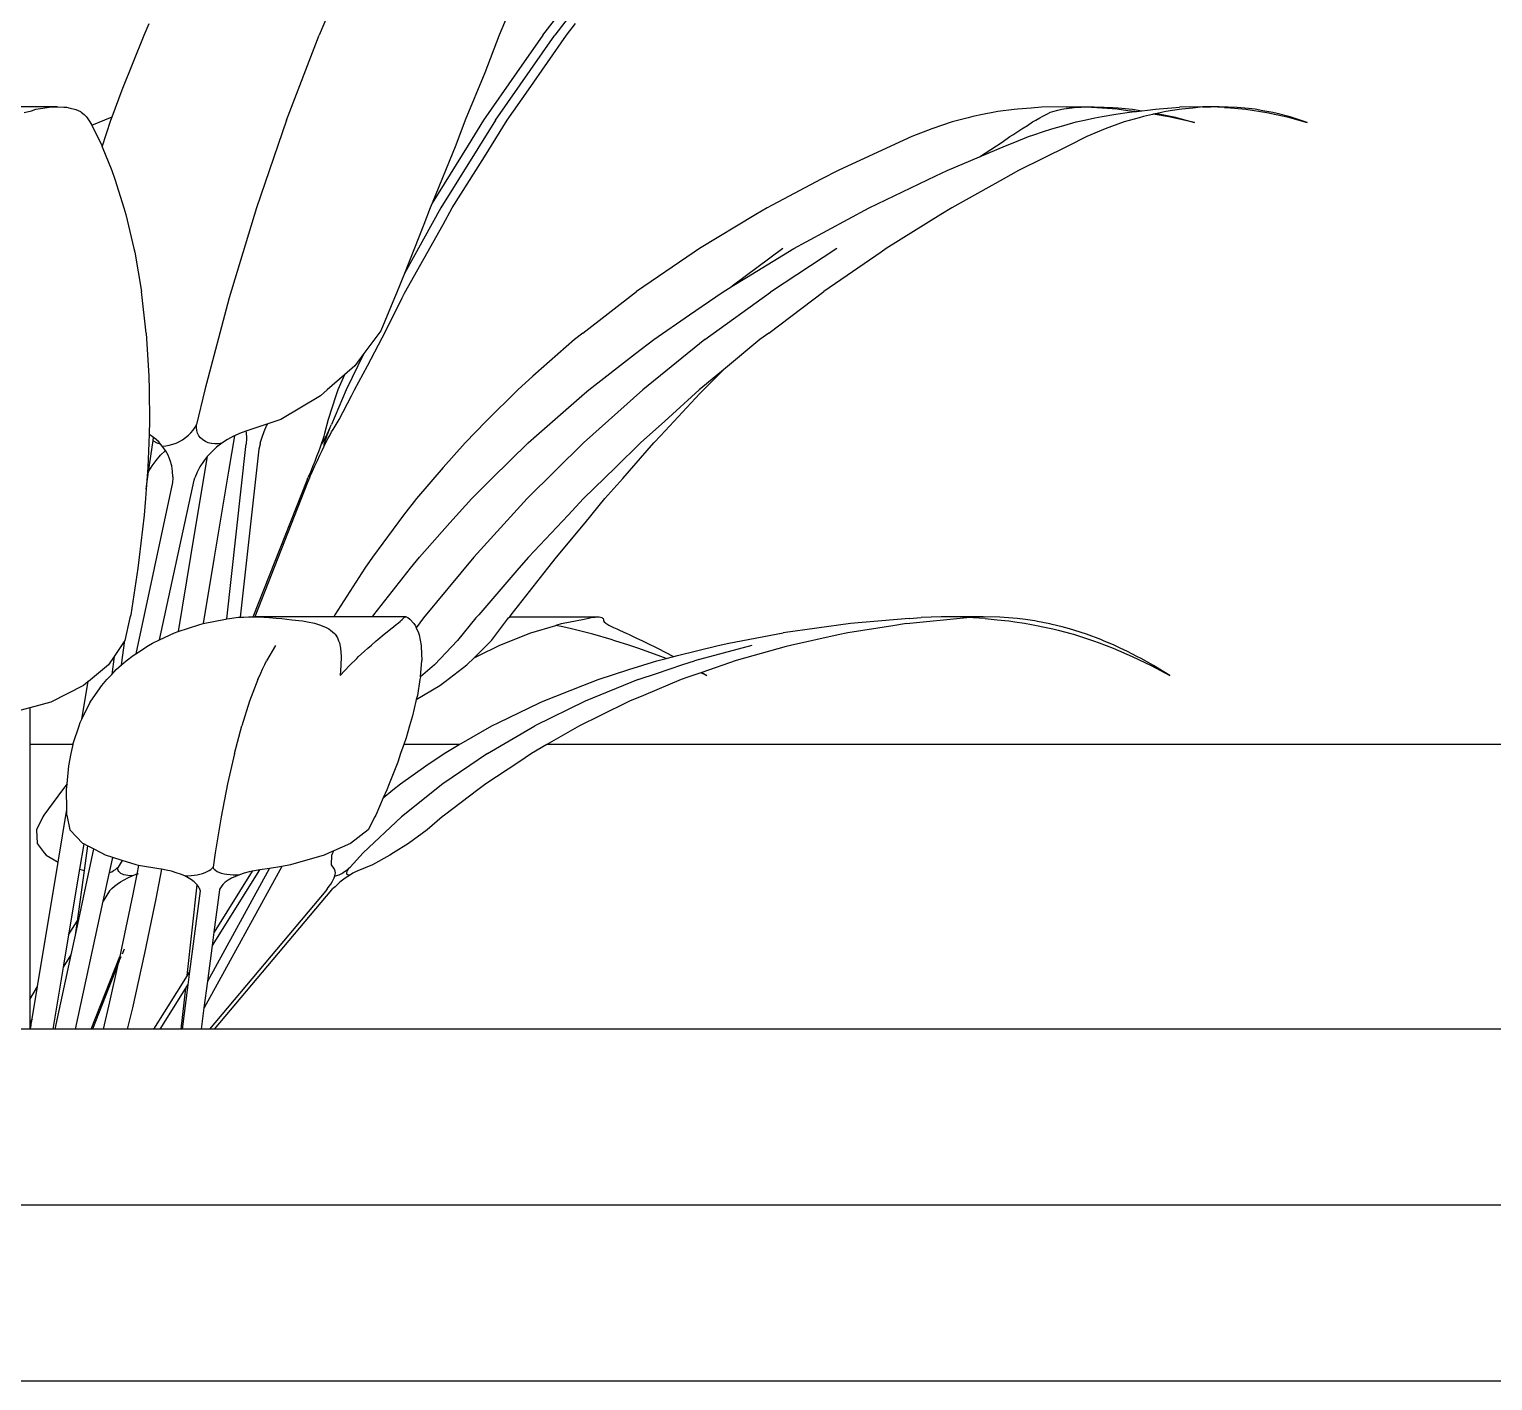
# Model space of a CAD drawing. Header units: metres. Extents: x 244.4 to 340.3, y -4.1 to 64.3.
# Drawn here: x 253.4422 to 253.8587, y 7.2895 to 7.674 of the extents above; entities that cross this region are included whole.
import ezdxf

# ---------------------------------------------------------------- set-up
doc = ezdxf.new("R2010")
doc.units = ezdxf.units.M
doc.layers.add('Edges', color=7, linetype='Continuous')

# ---------------------------------------------------------------- blocks, each defined once
blk = doc.blocks.new('Novo+Sobrado2m fr')
for p, q in [((-2.05353, -1.52138), (-2.06351, -1.54489)), ((-1.99986, -1.54489), (-1.98163, -1.52138)), ((-1.97823, -1.52138), (-1.99644, -1.54489)), ((-2.00816, -1.53528), (-2.01225, -1.54489)), ((-2.11955, -1.56044), (-2.11331, -1.54489)), ((-2.11331, -1.54489), (-2.11186, -1.54162)), ((-2.07278, -1.56914), (-2.06351, -1.54489)), ((-2.01225, -1.54489), (-2.01636, -1.5556)), ((-2.01334, -1.56914), (-1.99644, -1.54489)), ((-1.99986, -1.54489), (-2.00732, -1.5556)), ((-2.00393, -1.56044), (-1.99312, -1.54489)), ((-1.99312, -1.54489), (-1.99059, -1.54162)), ((-2.01636, -1.5556), (-2.02199, -1.56914)), ((-2.00732, -1.5556), (-2.01673, -1.56914)), ((-2.12238, -1.56815), (-2.11955, -1.56044)), ((-2.01001, -1.56914), (-2.00393, -1.56044)), ((-2.138, -1.56527), (-2.14942, -1.56527)), ((-2.14411, -1.56602), (-2.1428, -1.56581)), ((-2.1428, -1.56581), (-2.14094, -1.56547)), ((-2.14094, -1.56547), (-2.14038, -1.56544)), ((-2.14038, -1.56544), (-2.138, -1.56527)), ((-2.138, -1.56527), (-2.13614, -1.56538)), ((-2.13614, -1.56538), (-2.1354, -1.56543)), ((-2.1354, -1.56543), (-2.13434, -1.56565)), ((-2.13434, -1.56565), (-2.13311, -1.56595)), ((-1.86084, -1.56565), (-1.86476, -1.56595)), ((-1.85795, -1.56543), (-1.86084, -1.56565)), ((-1.85094, -1.56527), (-1.85795, -1.56543)), ((-1.85213, -1.56595), (-1.85156, -1.56587)), ((-1.85156, -1.56587), (-1.84934, -1.5656)), ((-1.85094, -1.56527), (-1.84365, -1.56529)), ((-1.84934, -1.5656), (-1.84786, -1.56543)), ((-1.84786, -1.56543), (-1.84671, -1.56539)), ((-1.84671, -1.56539), (-1.84663, -1.56539)), ((-1.84663, -1.56539), (-1.84365, -1.56529)), ((-1.84373, -1.56547), (-1.84663, -1.56539)), ((-1.83924, -1.56581), (-1.84373, -1.56547)), ((-1.84365, -1.56529), (-1.84296, -1.56527)), ((-1.84296, -1.56527), (-1.84007, -1.56538)), ((-1.84007, -1.56538), (-1.83761, -1.56547)), ((-1.8364, -1.56602), (-1.83924, -1.56581)), ((-1.83761, -1.56547), (-1.83608, -1.56562)), ((-1.83608, -1.56562), (-1.83199, -1.56602)), ((-1.82549, -1.56595), (-1.82443, -1.56587)), ((-1.82443, -1.56587), (-1.8208, -1.5656)), ((-1.8208, -1.5656), (-1.81864, -1.56543)), ((-1.81211, -1.56527), (-1.81864, -1.56543)), ((-1.81483, -1.56565), (-1.81799, -1.56595)), ((-1.81265, -1.56543), (-1.81483, -1.56565)), ((-1.80975, -1.56535), (-1.81265, -1.56543)), ((-1.80738, -1.56527), (-1.81211, -1.56527)), ((-1.81211, -1.56527), (-1.80975, -1.56535)), ((-1.80584, -1.56547), (-1.80975, -1.56535)), ((-1.80221, -1.56547), (-1.80738, -1.56527)), ((-1.80584, -1.56547), (-1.80411, -1.56562)), ((-1.80411, -1.56562), (-1.79975, -1.56602)), ((-1.79901, -1.56581), (-1.80221, -1.56547)), ((-1.79713, -1.56602), (-1.79901, -1.56581)), ((-2.14742, -1.56693), (-2.1454, -1.56641)), ((-2.1454, -1.56641), (-2.14411, -1.56602)), ((-2.13311, -1.56595), (-2.13278, -1.56608)), ((-2.13278, -1.56608), (-2.13145, -1.56669)), ((-2.13145, -1.56669), (-2.13123, -1.56682)), ((-2.13123, -1.56682), (-2.13036, -1.56749)), ((-2.13036, -1.56749), (-2.12981, -1.56805)), ((-2.12981, -1.56805), (-2.12952, -1.5684)), ((-2.12952, -1.5684), (-2.12875, -1.56962)), ((-2.12875, -1.56962), (-2.12823, -1.57054)), ((-2.12823, -1.57054), (-2.12238, -1.56815)), ((-2.12521, -1.57669), (-2.12275, -1.56914)), ((-2.12275, -1.56914), (-2.12238, -1.56815)), ((-2.07278, -1.56914), (-2.08131, -1.59409)), ((-2.01334, -1.56914), (-2.02889, -1.59409)), ((-2.02199, -1.56914), (-2.02464, -1.57623)), ((-2.01673, -1.56914), (-2.02113, -1.57623)), ((-2.01648, -1.57951), (-2.01001, -1.56914)), ((-1.88337, -1.56962), (-1.88916, -1.57153)), ((-1.87881, -1.5684), (-1.88337, -1.56962)), ((-1.87747, -1.56805), (-1.87881, -1.5684)), ((-1.87469, -1.56749), (-1.87747, -1.56805)), ((-1.87128, -1.56682), (-1.87469, -1.56749)), ((-1.87034, -1.56669), (-1.87128, -1.56682)), ((-1.86572, -1.56608), (-1.87034, -1.56669)), ((-1.86476, -1.56595), (-1.86572, -1.56608)), ((-1.86196, -1.57058), (-1.86048, -1.56962)), ((-1.86048, -1.56962), (-1.85953, -1.56912)), ((-1.85953, -1.56912), (-1.85842, -1.56849)), ((-1.85842, -1.56849), (-1.85773, -1.56805)), ((-1.85773, -1.56805), (-1.85644, -1.56743)), ((-1.85644, -1.56743), (-1.85534, -1.56682)), ((-1.85534, -1.56682), (-1.85467, -1.5666)), ((-1.85467, -1.5666), (-1.85331, -1.56623)), ((-1.85331, -1.56623), (-1.85213, -1.56595)), ((-1.85161, -1.57058), (-1.84803, -1.56962)), ((-1.84803, -1.56962), (-1.84572, -1.56912)), ((-1.84572, -1.56912), (-1.84274, -1.56849)), ((-1.84274, -1.56849), (-1.84064, -1.56805)), ((-1.84064, -1.56805), (-1.83674, -1.56743)), ((-1.83444, -1.56962), (-1.83984, -1.57153)), ((-1.83674, -1.56743), (-1.83288, -1.56682)), ((-1.83333, -1.56641), (-1.8364, -1.56602)), ((-1.83013, -1.5684), (-1.83444, -1.56962)), ((-1.83134, -1.56665), (-1.83333, -1.56641)), ((-1.83288, -1.56682), (-1.83134, -1.56665)), ((-1.83199, -1.56602), (-1.82941, -1.56642)), ((-1.83134, -1.56665), (-1.8309, -1.5666)), ((-1.8309, -1.5666), (-1.82941, -1.56642)), ((-1.82892, -1.56805), (-1.83013, -1.5684)), ((-1.82941, -1.56642), (-1.82777, -1.56623)), ((-1.82636, -1.56749), (-1.82892, -1.56805)), ((-1.82777, -1.56623), (-1.82549, -1.56595)), ((-1.82612, -1.56743), (-1.82636, -1.56749)), ((-1.825, -1.56718), (-1.82612, -1.56743)), ((-1.82166, -1.56819), (-1.82612, -1.56743)), ((-1.82342, -1.56682), (-1.825, -1.56718)), ((-1.825, -1.56718), (-1.82026, -1.56819)), ((-1.82259, -1.56669), (-1.82342, -1.56682)), ((-1.81874, -1.56608), (-1.82259, -1.56669)), ((-1.81438, -1.56979), (-1.82166, -1.56819)), ((-1.82026, -1.56819), (-1.81438, -1.56979)), ((-1.81799, -1.56595), (-1.81874, -1.56608)), ((-1.79975, -1.56602), (-1.79382, -1.56693)), ((-1.79496, -1.56641), (-1.79713, -1.56602)), ((-1.79213, -1.56693), (-1.79496, -1.56641)), ((-1.79382, -1.56693), (-1.78804, -1.56819)), ((-1.79087, -1.56724), (-1.79213, -1.56693)), ((-1.78721, -1.56819), (-1.79087, -1.56724)), ((-1.78804, -1.56819), (-1.78236, -1.56979)), ((-1.78236, -1.56979), (-1.78721, -1.56819)), ((-2.12823, -1.57054), (-2.12768, -1.57153)), ((-2.12768, -1.57153), (-2.12655, -1.57378)), ((-2.12655, -1.57378), (-2.12529, -1.57648)), ((-1.89486, -1.57378), (-1.90082, -1.57648)), ((-1.88916, -1.57153), (-1.89486, -1.57378)), ((-1.86912, -1.57535), (-1.86693, -1.57378)), ((-1.86693, -1.57378), (-1.8661, -1.57326)), ((-1.8661, -1.57326), (-1.86466, -1.5723)), ((-1.86554, -1.57535), (-1.86166, -1.57378)), ((-1.86466, -1.5723), (-1.86356, -1.57153)), ((-1.86356, -1.57153), (-1.86196, -1.57058)), ((-1.86166, -1.57378), (-1.86015, -1.57326)), ((-1.86015, -1.57326), (-1.85735, -1.5723)), ((-1.85735, -1.5723), (-1.85504, -1.57153)), ((-1.85504, -1.57153), (-1.85161, -1.57058)), ((-1.84507, -1.57378), (-1.85047, -1.57648)), ((-1.83984, -1.57153), (-1.84507, -1.57378)), ((-2.12529, -1.57648), (-2.12521, -1.57669)), ((-2.12521, -1.57669), (-2.12254, -1.58342)), ((-2.02113, -1.57623), (-2.03135, -1.59273)), ((-2.02464, -1.57623), (-2.03135, -1.59273)), ((-1.90082, -1.57648), (-1.91583, -1.58342)), ((-1.87555, -1.57954), (-1.87076, -1.57644)), ((-1.87555, -1.57954), (-1.86819, -1.57644)), ((-1.87076, -1.57644), (-1.86912, -1.57535)), ((-1.86819, -1.57644), (-1.86554, -1.57535)), ((-1.85047, -1.57648), (-1.86447, -1.58342)), ((-2.02562, -1.59409), (-2.01648, -1.57951)), ((-1.8848, -1.58342), (-1.87555, -1.57954)), ((-2.12254, -1.58342), (-2.1216, -1.58591)), ((-2.1216, -1.58591), (-2.11907, -1.59405)), ((-1.92062, -1.58591), (-1.93599, -1.59405)), ((-1.91583, -1.58342), (-1.92062, -1.58591)), ((-1.907, -1.59402), (-1.88805, -1.58496)), ((-1.88805, -1.58496), (-1.8848, -1.58342)), ((-1.86888, -1.58591), (-1.88349, -1.59405)), ((-1.86447, -1.58342), (-1.86888, -1.58591)), ((-2.11907, -1.59405), (-2.1185, -1.59598)), ((-2.08131, -1.59409), (-2.08908, -1.61966)), ((-2.02889, -1.59409), (-2.03925, -1.61277)), ((-2.0319, -1.59409), (-2.03368, -1.5988)), ((-2.03135, -1.59273), (-2.0319, -1.59409)), ((-2.02824, -1.5988), (-2.02562, -1.59409)), ((-1.93599, -1.59405), (-1.93926, -1.59598)), ((-1.92489, -1.6037), (-1.907, -1.59402)), ((-1.88349, -1.59405), (-1.88657, -1.59598)), ((-2.1185, -1.59598), (-2.11621, -1.60563)), ((-2.03368, -1.5988), (-2.03925, -1.61277)), ((-2.03917, -1.61832), (-2.02824, -1.5988)), ((-1.93926, -1.59598), (-1.95526, -1.60563)), ((-1.88657, -1.59598), (-1.90211, -1.60563)), ((-2.11621, -1.60563), (-2.11597, -1.60664)), ((-2.11597, -1.60664), (-2.11404, -1.61787)), ((-1.95678, -1.60664), (-1.9732, -1.61787)), ((-1.95526, -1.60563), (-1.95678, -1.60664)), ((-1.93159, -1.60563), (-1.94592, -1.61633)), ((-1.94191, -1.61385), (-1.92841, -1.60563)), ((-1.91617, -1.60563), (-1.9351, -1.618)), ((-1.92841, -1.60563), (-1.92489, -1.6037)), ((-1.90357, -1.60664), (-1.91992, -1.61787)), ((-1.90211, -1.60563), (-1.90357, -1.60664)), ((-2.03925, -1.61277), (-2.04146, -1.61832)), ((-1.94592, -1.61633), (-1.94191, -1.61385)), ((-2.1127, -1.62967), (-2.11404, -1.61787)), ((-2.08908, -1.61966), (-2.09608, -1.6458)), ((-2.04207, -1.61966), (-2.04597, -1.629)), ((-2.04457, -1.629), (-2.03992, -1.61966)), ((-2.04146, -1.61832), (-2.04207, -1.61966)), ((-2.03992, -1.61966), (-2.03917, -1.61832)), ((-1.98848, -1.62967), (-1.9732, -1.61787)), ((-1.95809, -1.62445), (-1.94885, -1.61813)), ((-1.95371, -1.63153), (-1.9351, -1.618)), ((-1.94885, -1.61813), (-1.94592, -1.61633)), ((-1.93557, -1.62967), (-1.91992, -1.61787)), ((-1.9683, -1.63153), (-1.95809, -1.62445)), ((-2.1127, -1.62967), (-2.11195, -1.64196)), ((-2.04597, -1.629), (-2.05079, -1.6355)), ((-2.04975, -1.63896), (-2.04457, -1.629)), ((-1.99082, -1.63153), (-2.00272, -1.64196)), ((-1.98848, -1.62967), (-1.99082, -1.63153)), ((-1.97345, -1.63548), (-1.9683, -1.63153)), ((-1.95371, -1.63153), (-1.97138, -1.64579)), ((-1.93806, -1.63153), (-1.94844, -1.64013)), ((-1.93557, -1.62967), (-1.93806, -1.63153)), ((-2.05079, -1.6355), (-2.05581, -1.6458)), ((-2.05079, -1.6355), (-2.05336, -1.63896)), ((-1.98671, -1.64579), (-1.97345, -1.63548)), ((-2.05336, -1.63896), (-2.05632, -1.64155)), ((-2.05348, -1.6458), (-2.04975, -1.63896)), ((-1.95414, -1.64579), (-1.94844, -1.64013)), ((-1.94844, -1.64013), (-1.95065, -1.64196)), ((-2.11195, -1.64196), (-2.1119, -1.64579)), ((-2.05632, -1.64155), (-2.06118, -1.6458)), ((-2.05632, -1.64155), (-2.05814, -1.6458)), ((-2.00272, -1.64196), (-2.00698, -1.64579)), ((-1.95065, -1.64196), (-1.95533, -1.64579)), ((-2.1119, -1.64579), (-2.11179, -1.65471)), ((-2.09608, -1.6458), (-2.09837, -1.65566)), ((-2.0631, -1.64755), (-2.07444, -1.65423)), ((-2.06118, -1.6458), (-2.0631, -1.64755)), ((-2.05878, -1.64755), (-2.06097, -1.65423)), ((-2.05581, -1.6458), (-2.06, -1.65566)), ((-2.05814, -1.6458), (-2.05878, -1.64755)), ((-2.05781, -1.65423), (-2.05433, -1.64755)), ((-2.05433, -1.64755), (-2.05348, -1.6458)), ((-2.00698, -1.64579), (-2.01595, -1.65471)), ((-2.00162, -1.65878), (-1.988, -1.6469)), ((-1.97138, -1.64579), (-1.98826, -1.66088)), ((-1.988, -1.6469), (-1.98671, -1.64579)), ((-1.96624, -1.65878), (-1.95514, -1.6469)), ((-1.95533, -1.64579), (-1.96517, -1.65471)), ((-1.95514, -1.6469), (-1.95414, -1.64579)), ((-2.11179, -1.65471), (-2.11192, -1.65846)), ((-2.1, -1.65806), (-2.09937, -1.6573)), ((-2.09937, -1.6573), (-2.09882, -1.65649)), ((-2.09882, -1.65649), (-2.09837, -1.65566)), ((-2.09843, -1.65652), (-2.09837, -1.65566)), ((-2.09834, -1.65736), (-2.09843, -1.65652)), ((-2.0981, -1.65815), (-2.09834, -1.65736)), ((-2.07814, -1.6555), (-2.08433, -1.65762)), ((-2.07915, -1.65768), (-2.07845, -1.6561)), ((-2.07845, -1.6561), (-2.07814, -1.6555)), ((-2.07444, -1.65423), (-2.07814, -1.6555)), ((-2.06097, -1.65423), (-2.06195, -1.65825)), ((-2.06111, -1.65815), (-2.06075, -1.65736)), ((-2.06094, -1.65806), (-2.06065, -1.6573)), ((-2.06075, -1.65736), (-2.06037, -1.65652)), ((-2.06065, -1.6573), (-2.06037, -1.65652)), ((-2.06037, -1.65652), (-2.06033, -1.65649)), ((-2.06033, -1.65649), (-2.06, -1.65566)), ((-2.05995, -1.65779), (-2.05954, -1.65708)), ((-2.05954, -1.65708), (-2.05781, -1.65423)), ((-2.01595, -1.65471), (-2.02199, -1.66088)), ((-1.96517, -1.65471), (-1.97208, -1.66088)), ((-2.11201, -1.66088), (-2.11223, -1.66789)), ((-2.11202, -1.66914), (-2.11077, -1.66029)), ((-2.11192, -1.65846), (-2.11201, -1.66088)), ((-2.11165, -1.65862), (-2.11192, -1.65846)), ((-2.11064, -1.65936), (-2.11165, -1.65862)), ((-2.11077, -1.66029), (-2.11064, -1.65936)), ((-2.11042, -1.66053), (-2.11077, -1.66029)), ((-2.11035, -1.65957), (-2.11064, -1.65936)), ((-2.10959, -1.66097), (-2.11042, -1.66053)), ((-2.10917, -1.66064), (-2.11035, -1.65957)), ((-2.10869, -1.66132), (-2.10959, -1.66097)), ((-2.10854, -1.66136), (-2.10917, -1.66064)), ((-2.10854, -1.66136), (-2.10869, -1.66132)), ((-2.10813, -1.66182), (-2.10854, -1.66136)), ((-2.10714, -1.66175), (-2.10615, -1.66158)), ((-2.10615, -1.66158), (-2.10516, -1.66132)), ((-2.10516, -1.66132), (-2.10419, -1.66097)), ((-2.10419, -1.66097), (-2.10325, -1.66053)), ((-2.10325, -1.66053), (-2.10235, -1.66002)), ((-2.10235, -1.66002), (-2.1015, -1.65943)), ((-2.1015, -1.65943), (-2.10072, -1.65877)), ((-2.10072, -1.65877), (-2.1, -1.65806)), ((-2.09773, -1.65888), (-2.0981, -1.65815)), ((-2.09722, -1.65953), (-2.09773, -1.65888)), ((-2.0966, -1.66008), (-2.09722, -1.65953)), ((-2.09586, -1.66054), (-2.0966, -1.66008)), ((-2.09504, -1.66088), (-2.09586, -1.66054)), ((-2.09414, -1.6611), (-2.09504, -1.66088)), ((-2.09319, -1.66119), (-2.09414, -1.6611)), ((-2.0922, -1.66116), (-2.09319, -1.66119)), ((-2.09119, -1.661), (-2.0927, -1.66216)), ((-2.09119, -1.661), (-2.0922, -1.66116)), ((-2.08959, -1.65995), (-2.09119, -1.661)), ((-2.08791, -1.65903), (-2.08959, -1.65995)), ((-2.08759, -1.65889), (-2.0893, -1.66897)), ((-2.08759, -1.65889), (-2.08791, -1.65903)), ((-2.08617, -1.65825), (-2.08759, -1.65889)), ((-2.08433, -1.65762), (-2.08617, -1.65825)), ((-2.08435, -1.66197), (-2.08429, -1.66125)), ((-2.08433, -1.65762), (-2.08429, -1.658)), ((-2.08429, -1.658), (-2.08422, -1.65961)), ((-2.08422, -1.65961), (-2.08429, -1.66125)), ((-2.08033, -1.66126), (-2.08068, -1.66269)), ((-2.08026, -1.66098), (-2.08033, -1.66126)), ((-2.08026, -1.66098), (-2.07975, -1.65931)), ((-2.07975, -1.65931), (-2.07915, -1.65768)), ((-2.06282, -1.661), (-2.06323, -1.66216)), ((-2.06282, -1.661), (-2.06283, -1.66116)), ((-2.06283, -1.66116), (-2.06277, -1.66119)), ((-2.06247, -1.65995), (-2.06282, -1.661)), ((-2.06277, -1.66119), (-2.06267, -1.6611)), ((-2.06267, -1.6611), (-2.06251, -1.66088)), ((-2.06251, -1.66088), (-2.06231, -1.66054)), ((-2.06218, -1.65903), (-2.06247, -1.65995)), ((-2.06231, -1.66054), (-2.06206, -1.66008)), ((-2.06195, -1.65825), (-2.06218, -1.65903)), ((-2.06209, -1.66175), (-2.06208, -1.66158)), ((-2.06208, -1.66158), (-2.06203, -1.66132)), ((-2.06206, -1.66008), (-2.06177, -1.65953)), ((-2.06205, -1.66182), (-2.06147, -1.66064)), ((-2.06203, -1.66132), (-2.06194, -1.66097)), ((-2.06194, -1.66097), (-2.06181, -1.66053)), ((-2.06181, -1.66053), (-2.06165, -1.66002)), ((-2.06177, -1.65953), (-2.06145, -1.65888)), ((-2.06165, -1.66002), (-2.06144, -1.65943)), ((-2.06147, -1.66064), (-2.06092, -1.65957)), ((-2.06145, -1.65888), (-2.06111, -1.65815)), ((-2.06144, -1.65943), (-2.06121, -1.65877)), ((-2.06121, -1.65877), (-2.06094, -1.65806)), ((-2.06092, -1.65957), (-2.06041, -1.65862)), ((-2.06041, -1.65862), (-2.05995, -1.65779)), ((-2.02199, -1.66088), (-2.02819, -1.66789)), ((-2.01437, -1.67106), (-2.00398, -1.66088)), ((-2.00431, -1.67676), (-1.98826, -1.66088)), ((-2.00398, -1.66088), (-2.00162, -1.65878)), ((-1.97208, -1.66088), (-1.97917, -1.66789)), ((-1.97711, -1.67106), (-1.96826, -1.66088)), ((-1.96826, -1.66088), (-1.96624, -1.65878)), ((-2.10987, -1.6659), (-2.10861, -1.66446)), ((-2.10861, -1.66446), (-2.10723, -1.66311)), ((-2.10813, -1.66182), (-2.10714, -1.66175)), ((-2.10723, -1.66311), (-2.10813, -1.66182)), ((-2.10649, -1.66446), (-2.10723, -1.66311)), ((-2.1059, -1.6659), (-2.10649, -1.66446)), ((-2.09537, -1.66482), (-2.09646, -1.66622)), ((-2.09537, -1.66482), (-2.09592, -1.6681)), ((-2.09534, -1.66479), (-2.09537, -1.66482)), ((-2.09408, -1.66343), (-2.09534, -1.66479)), ((-2.0927, -1.66216), (-2.09408, -1.66343)), ((-2.0898, -1.71102), (-2.08435, -1.66197)), ((-2.08068, -1.66269), (-2.08601, -1.71052)), ((-2.06421, -1.66479), (-2.06477, -1.66622)), ((-2.0637, -1.66343), (-2.06421, -1.66479)), ((-2.064, -1.6659), (-2.06332, -1.66446)), ((-2.06323, -1.66216), (-2.0637, -1.66343)), ((-2.06332, -1.66446), (-2.06268, -1.6631)), ((-2.06268, -1.6631), (-2.06205, -1.66182)), ((-2.06205, -1.66182), (-2.06209, -1.66175)), ((-2.11223, -1.66789), (-2.11272, -1.67411)), ((-2.11272, -1.67411), (-2.11202, -1.66914)), ((-2.11202, -1.66914), (-2.11194, -1.66898)), ((-2.11194, -1.66898), (-2.11098, -1.66741)), ((-2.11098, -1.66741), (-2.10987, -1.6659)), ((-2.10547, -1.66741), (-2.1059, -1.6659)), ((-2.10521, -1.66898), (-2.10547, -1.66741)), ((-2.10512, -1.67058), (-2.10521, -1.66898)), ((-2.09592, -1.6681), (-2.1001, -1.69321)), ((-2.09824, -1.66927), (-2.0989, -1.67084)), ((-2.09743, -1.66772), (-2.09824, -1.66927)), ((-2.09646, -1.66622), (-2.09743, -1.66772)), ((-2.0893, -1.66897), (-2.09347, -1.69405)), ((-2.06599, -1.66927), (-2.06669, -1.67084)), ((-2.06611, -1.67058), (-2.0654, -1.66898)), ((-2.06536, -1.66772), (-2.06599, -1.66927)), ((-2.0654, -1.66898), (-2.06469, -1.66741)), ((-2.06477, -1.66622), (-2.06536, -1.66772)), ((-2.06469, -1.66741), (-2.064, -1.6659)), ((-2.02819, -1.66789), (-2.03579, -1.67676)), ((-1.97917, -1.66789), (-1.98828, -1.67676)), ((-2.10519, -1.67222), (-2.11571, -1.72095)), ((-2.11272, -1.67411), (-2.11293, -1.67676)), ((-2.1089, -1.71697), (-2.09909, -1.67153)), ((-2.10513, -1.67085), (-2.10519, -1.67222)), ((-2.10512, -1.67058), (-2.10513, -1.67085)), ((-2.09909, -1.67153), (-2.0989, -1.67084)), ((-2.08224, -1.7104), (-2.06695, -1.67153)), ((-2.06683, -1.67222), (-2.08184, -1.7104)), ((-2.06695, -1.67153), (-2.06669, -1.67084)), ((-2.06622, -1.67085), (-2.06683, -1.67222)), ((-2.06611, -1.67058), (-2.06622, -1.67085)), ((-2.02008, -1.67676), (-2.01437, -1.67106)), ((-1.98223, -1.67676), (-1.97711, -1.67106)), ((-2.11293, -1.67676), (-2.11327, -1.68149)), ((-2.03579, -1.67676), (-2.03945, -1.68149)), ((-2.02634, -1.68367), (-2.02008, -1.67676)), ((-2.00431, -1.67676), (-2.01949, -1.6934)), ((-1.98828, -1.67676), (-1.99266, -1.68149)), ((-1.98783, -1.68367), (-1.98223, -1.67676)), ((-2.11327, -1.68149), (-2.11468, -1.6934)), ((-2.03945, -1.68149), (-2.04835, -1.6934)), ((-1.99266, -1.68149), (-2.00389, -1.6934)), ((-2.03498, -1.6934), (-2.02634, -1.68367)), ((-1.99599, -1.6934), (-1.98783, -1.68367)), ((-2.11468, -1.6934), (-2.11508, -1.69659)), ((-2.1001, -1.69321), (-2.1036, -1.71462)), ((-2.09347, -1.69405), (-2.09648, -1.71234)), ((-2.04835, -1.6934), (-2.05047, -1.69659)), ((-2.03754, -1.69659), (-2.03498, -1.6934)), ((-2.01949, -1.6934), (-2.03376, -1.71074)), ((-2.00389, -1.6934), (-2.00663, -1.69659)), ((-1.99841, -1.69659), (-1.99599, -1.6934)), ((-2.11508, -1.69659), (-2.11714, -1.70983)), ((-2.05047, -1.69659), (-2.05903, -1.70983)), ((-2.04792, -1.70983), (-2.03754, -1.69659)), ((-2.00663, -1.69659), (-2.0181, -1.70983)), ((-2.00881, -1.70983), (-1.99841, -1.69659)), ((-2.11735, -1.71074), (-2.11882, -1.71718)), ((-2.11714, -1.70983), (-2.11735, -1.71074)), ((-2.09648, -1.71234), (-2.09012, -1.71107)), ((-2.09012, -1.71107), (-2.0898, -1.71102)), ((-2.0898, -1.71102), (-2.08901, -1.71088)), ((-2.08901, -1.71088), (-2.08715, -1.71059)), ((-2.08715, -1.71059), (-2.08642, -1.71055)), ((-2.08642, -1.71055), (-2.08601, -1.71052)), ((-2.08601, -1.71052), (-2.08492, -1.71046)), ((-2.08492, -1.71046), (-2.08359, -1.7104)), ((-2.08359, -1.7104), (-2.08224, -1.7104)), ((-2.08224, -1.7104), (-2.08184, -1.7104)), ((-2.08184, -1.7104), (-2.08158, -1.71045)), ((-2.05937, -1.7104), (-2.08184, -1.7104)), ((-2.08158, -1.71045), (-2.07927, -1.7105)), ((-2.07927, -1.7105), (-2.07777, -1.71063)), ((-2.07777, -1.71063), (-2.07571, -1.71079)), ((-2.07571, -1.71079), (-2.07416, -1.7109)), ((-2.07416, -1.7109), (-2.07129, -1.71125)), ((-2.07129, -1.71125), (-2.06825, -1.71158)), ((-2.06825, -1.71158), (-2.06681, -1.71184)), ((-2.05903, -1.70983), (-2.05937, -1.7104)), ((-2.04835, -1.7104), (-2.05937, -1.7104)), ((-2.04835, -1.7104), (-2.04792, -1.70983)), ((-2.03878, -1.7104), (-2.04835, -1.7104)), ((-2.04048, -1.71173), (-2.04036, -1.71158)), ((-2.04036, -1.71158), (-2.03986, -1.71121)), ((-2.03986, -1.71121), (-2.03962, -1.7109)), ((-2.03962, -1.7109), (-2.03948, -1.71081)), ((-2.03948, -1.71081), (-2.03921, -1.7105)), ((-2.03921, -1.7105), (-2.03878, -1.7104)), ((-2.03878, -1.7104), (-2.03827, -1.71059)), ((-2.03827, -1.71059), (-2.03765, -1.71108)), ((-2.03765, -1.71108), (-2.03653, -1.71234)), ((-2.03376, -1.71074), (-2.03585, -1.71357)), ((-2.01892, -1.71074), (-2.02412, -1.71718)), ((-2.0181, -1.70983), (-2.01892, -1.71074)), ((-2.01448, -1.71718), (-2.00957, -1.71074)), ((-2.00957, -1.71074), (-2.00928, -1.7104)), ((-2.00928, -1.7104), (-2.00881, -1.70983)), ((-2.00928, -1.7104), (-1.98451, -1.7104)), ((-1.99453, -1.71234), (-1.98812, -1.71107)), ((-1.98812, -1.71107), (-1.9872, -1.71088)), ((-1.9872, -1.71088), (-1.98607, -1.71059)), ((-1.98607, -1.71059), (-1.98564, -1.71055)), ((-1.98564, -1.71055), (-1.98497, -1.71046)), ((-1.98497, -1.71046), (-1.98451, -1.7104)), ((-1.98451, -1.7104), (-1.98386, -1.71045)), ((-1.98386, -1.71045), (-1.98339, -1.7105)), ((-1.98339, -1.7105), (-1.98308, -1.71063)), ((-1.98308, -1.71063), (-1.98282, -1.71079)), ((-1.98282, -1.71079), (-1.98272, -1.7109)), ((-1.98272, -1.7109), (-1.98254, -1.71125)), ((-1.98254, -1.71125), (-1.98255, -1.71158)), ((-1.98255, -1.71158), (-1.98243, -1.71184)), ((-1.89555, -1.71088), (-1.91227, -1.71234)), ((-1.89637, -1.71234), (-1.87923, -1.71059)), ((-1.89555, -1.71088), (-1.8922, -1.71059)), ((-1.88647, -1.7104), (-1.8922, -1.71059)), ((-1.87458, -1.7104), (-1.88647, -1.7104)), ((-1.88039, -1.7105), (-1.88647, -1.7104)), ((-1.88039, -1.7105), (-1.87923, -1.71059)), ((-1.87905, -1.71058), (-1.87923, -1.71059)), ((-1.87398, -1.7109), (-1.87905, -1.71058)), ((-1.86977, -1.7105), (-1.87458, -1.7104)), ((-1.87398, -1.7109), (-1.87059, -1.71125)), ((-1.87059, -1.71125), (-1.86724, -1.71158)), ((-1.86482, -1.7109), (-1.86977, -1.7105)), ((-1.86724, -1.71158), (-1.86551, -1.71184)), ((-1.86251, -1.71121), (-1.86482, -1.7109)), ((-1.85984, -1.71158), (-1.86251, -1.71121)), ((-1.85909, -1.71173), (-1.85984, -1.71158)), ((-2.1089, -1.71697), (-2.1047, -1.71497)), ((-2.1047, -1.71497), (-2.1036, -1.71462)), ((-2.1036, -1.71462), (-2.09776, -1.71272)), ((-2.09776, -1.71272), (-2.09648, -1.71234)), ((-2.06681, -1.71184), (-2.06486, -1.71225)), ((-2.06486, -1.71225), (-2.06364, -1.71256)), ((-2.06364, -1.71256), (-2.0631, -1.71275)), ((-2.0631, -1.71275), (-2.06155, -1.71342)), ((-2.06155, -1.71342), (-2.06079, -1.71383)), ((-2.06079, -1.71383), (-2.06023, -1.71421)), ((-2.06023, -1.71421), (-2.05916, -1.71517)), ((-2.05916, -1.71517), (-2.05899, -1.71538)), ((-2.05899, -1.71538), (-2.05831, -1.71638)), ((-2.0468, -1.7169), (-2.04502, -1.71538)), ((-2.04502, -1.71538), (-2.04365, -1.71432)), ((-2.04365, -1.71432), (-2.04314, -1.71383)), ((-2.04314, -1.71383), (-2.04237, -1.7133)), ((-2.04237, -1.7133), (-2.04155, -1.71256)), ((-2.04155, -1.71256), (-2.04132, -1.71242)), ((-2.04132, -1.71242), (-2.04048, -1.71173)), ((-2.03653, -1.71234), (-2.03611, -1.71296)), ((-2.03611, -1.71296), (-2.03585, -1.71357)), ((-2.03585, -1.71357), (-2.03526, -1.71498)), ((-2.03526, -1.71498), (-2.03504, -1.71557)), ((-2.03504, -1.71557), (-2.0345, -1.71852)), ((-2.0107, -1.71793), (-2.00329, -1.71497)), ((-2.00329, -1.71497), (-1.99618, -1.71285)), ((-1.99618, -1.71285), (-1.99574, -1.71272)), ((-1.99415, -1.7133), (-1.99618, -1.71285)), ((-1.99574, -1.71272), (-1.99453, -1.71234)), ((-1.99167, -1.71383), (-1.99415, -1.7133)), ((-1.98981, -1.71432), (-1.99167, -1.71383)), ((-1.98563, -1.71538), (-1.98981, -1.71432)), ((-1.98043, -1.7169), (-1.98563, -1.71538)), ((-1.98243, -1.71184), (-1.98193, -1.71225)), ((-1.98193, -1.71225), (-1.98135, -1.71256)), ((-1.98135, -1.71256), (-1.98105, -1.71275)), ((-1.98105, -1.71275), (-1.97975, -1.71342)), ((-1.97975, -1.71342), (-1.97881, -1.71383)), ((-1.97881, -1.71383), (-1.97806, -1.71421)), ((-1.97806, -1.71421), (-1.97595, -1.71517)), ((-1.97595, -1.71517), (-1.97545, -1.71538)), ((-1.97545, -1.71538), (-1.97337, -1.71638)), ((-1.94687, -1.71793), (-1.93146, -1.71497)), ((-1.91227, -1.71234), (-1.93146, -1.71497)), ((-1.91578, -1.71557), (-1.92935, -1.71852)), ((-1.91309, -1.71498), (-1.91578, -1.71557)), ((-1.90026, -1.71296), (-1.91309, -1.71498)), ((-1.89637, -1.71234), (-1.90026, -1.71296)), ((-1.86551, -1.71184), (-1.86277, -1.71225)), ((-1.86277, -1.71225), (-1.86076, -1.71256)), ((-1.86076, -1.71256), (-1.85982, -1.71275)), ((-1.85982, -1.71275), (-1.8566, -1.71342)), ((-1.85559, -1.71242), (-1.85909, -1.71173)), ((-1.8566, -1.71342), (-1.85467, -1.71383)), ((-1.8549, -1.71256), (-1.85559, -1.71242)), ((-1.85201, -1.7133), (-1.8549, -1.71256)), ((-1.85467, -1.71383), (-1.8532, -1.71421)), ((-1.8532, -1.71421), (-1.84957, -1.71517)), ((-1.84999, -1.71383), (-1.85201, -1.7133)), ((-1.84841, -1.71432), (-1.84999, -1.71383)), ((-1.84957, -1.71517), (-1.84882, -1.71538)), ((-1.84882, -1.71538), (-1.84566, -1.71638)), ((-1.84511, -1.71538), (-1.84841, -1.71432)), ((-1.84108, -1.7169), (-1.84511, -1.71538)), ((-2.11882, -1.71718), (-2.12181, -1.72166)), ((-2.11975, -1.72411), (-2.11882, -1.71718)), ((-2.11571, -1.72095), (-2.11203, -1.71852)), ((-2.11203, -1.71852), (-2.11091, -1.71793)), ((-2.11091, -1.71793), (-2.1089, -1.71697)), ((-2.07594, -1.71852), (-2.07847, -1.7229)), ((-2.05831, -1.71638), (-2.05795, -1.7172)), ((-2.05795, -1.7172), (-2.05772, -1.71779)), ((-2.05772, -1.71779), (-2.0574, -1.7193)), ((-2.0574, -1.7193), (-2.05725, -1.72165)), ((-2.05065, -1.7203), (-2.04968, -1.7193)), ((-2.04968, -1.7193), (-2.04864, -1.7185)), ((-2.04864, -1.7185), (-2.04724, -1.7172)), ((-2.04724, -1.7172), (-2.0468, -1.7169)), ((-2.0345, -1.71852), (-2.03444, -1.71888)), ((-2.03444, -1.71888), (-2.03432, -1.72285)), ((-2.02412, -1.71718), (-2.03069, -1.72405)), ((-2.01943, -1.72206), (-2.01448, -1.71718)), ((-2.01809, -1.72143), (-2.01226, -1.71852)), ((-2.01226, -1.71852), (-2.0107, -1.71793)), ((-1.97933, -1.7172), (-1.98043, -1.7169)), ((-1.97538, -1.7185), (-1.97933, -1.7172)), ((-1.97285, -1.7193), (-1.97538, -1.7185)), ((-1.97337, -1.71638), (-1.97152, -1.7172)), ((-1.97014, -1.7203), (-1.97285, -1.7193)), ((-1.97152, -1.7172), (-1.97037, -1.71779)), ((-1.97037, -1.71779), (-1.96722, -1.7193)), ((-1.96722, -1.7193), (-1.96263, -1.72165)), ((-1.96149, -1.72143), (-1.94991, -1.71852)), ((-1.94034, -1.71852), (-1.95669, -1.7229)), ((-1.94991, -1.71852), (-1.94687, -1.71793)), ((-1.93062, -1.71888), (-1.94481, -1.72285)), ((-1.92935, -1.71852), (-1.93062, -1.71888)), ((-1.84566, -1.71638), (-1.84313, -1.7172)), ((-1.84313, -1.7172), (-1.84155, -1.71779)), ((-1.84155, -1.71779), (-1.83756, -1.7193)), ((-1.84029, -1.7172), (-1.84108, -1.7169)), ((-1.83729, -1.7185), (-1.84029, -1.7172)), ((-1.83756, -1.7193), (-1.83211, -1.72165)), ((-1.83551, -1.7193), (-1.83729, -1.7185)), ((-1.83347, -1.7203), (-1.83551, -1.7193)), ((-2.12341, -1.72405), (-2.12915, -1.72876)), ((-2.12181, -1.72166), (-2.12341, -1.72405)), ((-2.12181, -1.72166), (-2.12253, -1.72678)), ((-2.12124, -1.72544), (-2.11975, -1.72411)), ((-2.11975, -1.72411), (-2.11845, -1.72294)), ((-2.11845, -1.72294), (-2.11642, -1.72143)), ((-2.11642, -1.72143), (-2.11571, -1.72095)), ((-2.07959, -1.72532), (-2.07898, -1.72399)), ((-2.07898, -1.72399), (-2.07847, -1.7229)), ((-2.05725, -1.72165), (-2.05734, -1.72426)), ((-2.05491, -1.72426), (-2.05282, -1.7223)), ((-2.05282, -1.7223), (-2.05226, -1.72165)), ((-2.05226, -1.72165), (-2.05065, -1.7203)), ((-2.03468, -1.72751), (-2.03432, -1.72285)), ((-2.03069, -1.72405), (-2.03468, -1.72751)), ((-2.02768, -1.72876), (-2.02145, -1.72405)), ((-2.02145, -1.72405), (-2.01943, -1.72206)), ((-2.01943, -1.72206), (-2.01809, -1.72143)), ((-1.97534, -1.72544), (-1.96745, -1.72294)), ((-1.96627, -1.72165), (-1.97014, -1.7203)), ((-1.96745, -1.72294), (-1.96479, -1.72227)), ((-1.96479, -1.72227), (-1.96627, -1.72165)), ((-1.96479, -1.72227), (-1.96255, -1.7217)), ((-1.96392, -1.72532), (-1.95997, -1.72399)), ((-1.96263, -1.72165), (-1.96255, -1.7217)), ((-1.96255, -1.7217), (-1.96149, -1.72143)), ((-1.95997, -1.72399), (-1.95669, -1.7229)), ((-1.94481, -1.72285), (-1.95461, -1.72623)), ((-1.83079, -1.72165), (-1.83347, -1.7203)), ((-1.83211, -1.72165), (-1.82675, -1.72426)), ((-1.82959, -1.7223), (-1.83079, -1.72165)), ((-1.8261, -1.72426), (-1.82959, -1.7223)), ((-2.12535, -1.72995), (-2.12395, -1.72824)), ((-2.12395, -1.72824), (-2.12253, -1.72678)), ((-2.12253, -1.72678), (-2.12124, -1.72544)), ((-2.08095, -1.72824), (-2.08328, -1.7344)), ((-2.08095, -1.72824), (-2.08011, -1.72642)), ((-2.08011, -1.72642), (-2.07959, -1.72532)), ((-2.05734, -1.72426), (-2.05753, -1.72711)), ((-2.05753, -1.72711), (-2.05491, -1.72426)), ((-2.03483, -1.72824), (-2.03553, -1.73275)), ((-2.03468, -1.72751), (-2.03483, -1.72824)), ((-1.98846, -1.72995), (-1.98408, -1.72824)), ((-1.97267, -1.72824), (-1.98776, -1.7344)), ((-1.98408, -1.72824), (-1.97534, -1.72544)), ((-1.97267, -1.72824), (-1.96724, -1.72642)), ((-1.96044, -1.72824), (-1.97121, -1.73275)), ((-1.96724, -1.72642), (-1.96392, -1.72532)), ((-1.9583, -1.72751), (-1.96044, -1.72824)), ((-1.95491, -1.72634), (-1.9583, -1.72751)), ((-1.95461, -1.72623), (-1.95491, -1.72634)), ((-1.95313, -1.72711), (-1.95491, -1.72634)), ((-1.95461, -1.72623), (-1.95313, -1.72711)), ((-1.82675, -1.72426), (-1.82146, -1.72711)), ((-1.82146, -1.72711), (-1.8261, -1.72426)), ((-2.13059, -1.72999), (-2.13989, -1.73466)), ((-2.131, -1.73949), (-2.12923, -1.72883)), ((-2.12923, -1.72883), (-2.13059, -1.72999)), ((-2.12915, -1.72876), (-2.12923, -1.72883)), ((-2.12846, -1.7344), (-2.12535, -1.72995)), ((-2.03585, -1.73391), (-2.0292, -1.72999)), ((-2.0292, -1.72999), (-2.02768, -1.72876)), ((-1.99974, -1.7344), (-1.98846, -1.72995)), ((-2.14588, -1.73631), (-2.1501, -1.73747)), ((-2.13989, -1.73466), (-2.14588, -1.73631)), ((-2.14588, -1.73631), (-2.14588, -1.74676)), ((-2.131, -1.73949), (-2.12877, -1.73492)), ((-2.12877, -1.73492), (-2.12846, -1.7344)), ((-2.08328, -1.7344), (-2.0855, -1.74141)), ((-2.03598, -1.7344), (-2.03689, -1.73855)), ((-2.03585, -1.73391), (-2.03598, -1.7344)), ((-2.03553, -1.73275), (-2.03585, -1.73391)), ((-2.01236, -1.74044), (-2.00084, -1.73492)), ((-1.98776, -1.7344), (-2.00208, -1.74141)), ((-2.00084, -1.73492), (-1.99974, -1.7344)), ((-1.97522, -1.7344), (-1.98358, -1.73855)), ((-1.97121, -1.73275), (-1.97522, -1.7344)), ((-2.13184, -1.74141), (-2.13147, -1.74044)), ((-2.13147, -1.74044), (-2.131, -1.73949)), ((-2.03689, -1.73855), (-2.03781, -1.74141)), ((-2.01437, -1.74141), (-2.01236, -1.74044)), ((-1.98358, -1.73855), (-1.98943, -1.74141)), ((-2.13346, -1.74644), (-2.13184, -1.74141)), ((-2.0876, -1.74925), (-2.0855, -1.74141)), ((-2.03875, -1.74487), (-2.03943, -1.74676)), ((-2.03781, -1.74141), (-2.03875, -1.74487)), ((-2.02311, -1.74644), (-2.01437, -1.74141)), ((-2.0156, -1.74925), (-2.00208, -1.74141)), ((-1.99541, -1.74487), (-1.99871, -1.74676)), ((-1.98943, -1.74141), (-1.99541, -1.74487)), ((-2.13353, -1.74676), (-2.14588, -1.74676)), ((-2.14588, -1.74676), (-2.14588, -1.81925)), ((-2.13409, -1.74925), (-2.13353, -1.74676)), ((-2.13353, -1.74676), (-2.13346, -1.74644)), ((-2.03943, -1.74676), (-2.04034, -1.74925)), ((-2.02366, -1.74676), (-2.03943, -1.74676)), ((-2.02792, -1.74925), (-2.02366, -1.74676)), ((-2.02366, -1.74676), (-2.02311, -1.74644)), ((-1.99871, -1.74676), (-2.00306, -1.74925)), ((-1.45954, -1.74676), (-1.99871, -1.74676)), ((-2.13523, -1.75788), (-2.13476, -1.75284)), ((-2.13476, -1.75284), (-2.13409, -1.74925)), ((-2.0876, -1.74925), (-2.08956, -1.7579)), ((-2.04111, -1.75171), (-2.04359, -1.7579)), ((-2.04034, -1.74925), (-2.04111, -1.75171)), ((-2.04038, -1.7579), (-2.03315, -1.75284)), ((-2.03315, -1.75284), (-2.02792, -1.74925)), ((-2.0156, -1.74925), (-2.02827, -1.7579)), ((-2.00672, -1.75171), (-2.01608, -1.7579)), ((-2.00306, -1.74925), (-2.00672, -1.75171)), ((-2.13658, -1.75964), (-2.14181, -1.76684)), ((-2.13525, -1.7579), (-2.13658, -1.75964)), ((-2.13536, -1.75964), (-2.13523, -1.75788)), ((-2.13528, -1.76523), (-2.13536, -1.75964)), ((-2.13523, -1.75788), (-2.13525, -1.7579)), ((-2.08956, -1.7579), (-2.09139, -1.76734)), ((-2.04524, -1.76192), (-2.0425, -1.75964)), ((-2.04425, -1.75964), (-2.04524, -1.76192)), ((-2.04359, -1.7579), (-2.04425, -1.75964)), ((-2.0425, -1.75964), (-2.04038, -1.7579)), ((-2.02827, -1.7579), (-2.04008, -1.76734)), ((-2.01834, -1.75964), (-2.02781, -1.76684)), ((-2.01608, -1.7579), (-2.01834, -1.75964)), ((-2.13777, -1.7802), (-2.13528, -1.76523)), ((-2.13526, -1.76684), (-2.13528, -1.76523)), ((-2.04524, -1.76192), (-2.04736, -1.76684)), ((-2.14211, -1.76734), (-2.14396, -1.77098)), ((-2.14181, -1.76684), (-2.14211, -1.76734)), ((-2.13526, -1.76684), (-2.13446, -1.77098)), ((-2.09139, -1.76734), (-2.09308, -1.77754)), ((-2.04008, -1.76734), (-2.051, -1.77754)), ((-2.04765, -1.76734), (-2.04956, -1.77098)), ((-2.04736, -1.76684), (-2.04765, -1.76734)), ((-2.02848, -1.76734), (-2.03273, -1.77098)), ((-2.02781, -1.76684), (-2.02848, -1.76734)), ((-2.14396, -1.77098), (-2.14375, -1.77487)), ((-2.13072, -1.77487), (-2.13446, -1.77098)), ((-2.04956, -1.77098), (-2.05459, -1.77487)), ((-2.03273, -1.77098), (-2.03805, -1.77487)), ((-2.14375, -1.77487), (-2.14174, -1.77754)), ((-2.14174, -1.77754), (-2.14119, -1.77826)), ((-2.14119, -1.77826), (-2.13777, -1.7802)), ((-2.12768, -1.77646), (-2.13297, -1.801)), ((-2.13047, -1.775), (-2.13168, -1.78224)), ((-2.13047, -1.775), (-2.13072, -1.77487)), ((-2.12939, -1.77556), (-2.13047, -1.775)), ((-2.12939, -1.77556), (-2.13038, -1.78259)), ((-2.12768, -1.77646), (-2.12939, -1.77556)), ((-2.12558, -1.77754), (-2.12768, -1.77646)), ((-2.12428, -1.77826), (-2.12558, -1.77754)), ((-2.12226, -1.7789), (-2.12428, -1.77826)), ((-2.09308, -1.77754), (-2.09366, -1.78159)), ((-2.06212, -1.77826), (-2.07161, -1.78101)), ((-2.06061, -1.77754), (-2.06212, -1.77826)), ((-2.05932, -1.77697), (-2.06061, -1.77754)), ((-2.05999, -1.78101), (-2.0599, -1.77826)), ((-2.0599, -1.77826), (-2.05961, -1.77754)), ((-2.05961, -1.77754), (-2.05932, -1.77697)), ((-2.05459, -1.77487), (-2.05932, -1.77697)), ((-2.051, -1.77754), (-2.05469, -1.78159)), ((-2.04342, -1.77826), (-2.04834, -1.78101)), ((-2.04239, -1.77754), (-2.04342, -1.77826)), ((-2.03805, -1.77487), (-2.04239, -1.77754)), ((-2.14365, -1.81557), (-2.13777, -1.7802)), ((-2.13168, -1.78224), (-2.13479, -1.8009)), ((-2.13168, -1.78224), (-2.13038, -1.78259)), ((-2.12319, -1.78319), (-2.12226, -1.7789)), ((-2.11953, -1.77976), (-2.12226, -1.7789)), ((-2.12198, -1.78262), (-2.12148, -1.78229)), ((-2.12148, -1.78229), (-2.12106, -1.78195)), ((-2.12106, -1.78195), (-2.12073, -1.78159)), ((-2.12078, -1.78194), (-2.12073, -1.78159)), ((-2.12076, -1.78227), (-2.12078, -1.78194)), ((-2.12065, -1.78258), (-2.12076, -1.78227)), ((-2.11953, -1.77976), (-2.12073, -1.78159)), ((-2.11556, -1.78101), (-2.11953, -1.77976)), ((-2.11492, -1.78112), (-2.11556, -1.78101)), ((-2.11492, -1.78112), (-2.1154, -1.7836)), ((-2.10853, -1.78218), (-2.11492, -1.78112)), ((-2.10834, -1.78222), (-2.10997, -1.79061)), ((-2.10834, -1.78222), (-2.10853, -1.78218)), ((-2.107, -1.78247), (-2.10834, -1.78222)), ((-2.10555, -1.78281), (-2.107, -1.78247)), ((-2.07414, -1.78141), (-2.09619, -1.82163)), ((-2.0952, -1.81407), (-2.07761, -1.78197)), ((-2.09479, -1.78258), (-2.09432, -1.78227)), ((-2.09432, -1.78227), (-2.09394, -1.78194)), ((-2.09394, -1.78194), (-2.09366, -1.78159)), ((-2.09387, -1.80392), (-2.08041, -1.78242)), ((-2.09357, -1.78195), (-2.09366, -1.78159)), ((-2.09336, -1.78229), (-2.09357, -1.78195)), ((-2.09301, -1.78262), (-2.09336, -1.78229)), ((-2.08041, -1.78242), (-2.08189, -1.78266)), ((-2.07761, -1.78197), (-2.08041, -1.78242)), ((-2.07414, -1.78141), (-2.07761, -1.78197)), ((-2.07161, -1.78101), (-2.07414, -1.78141)), ((-2.05915, -1.78218), (-2.05999, -1.78101)), ((-2.059, -1.78247), (-2.05915, -1.78218)), ((-2.05891, -1.78281), (-2.059, -1.78247)), ((-2.05586, -1.78258), (-2.05546, -1.78227)), ((-2.05546, -1.78227), (-2.05507, -1.78194)), ((-2.05542, -1.78262), (-2.05522, -1.78229)), ((-2.05522, -1.78229), (-2.05498, -1.78195)), ((-2.05507, -1.78194), (-2.05469, -1.78159)), ((-2.05498, -1.78195), (-2.05469, -1.78159)), ((-2.04834, -1.78101), (-2.05251, -1.78266)), ((-2.13038, -1.78259), (-2.1324, -1.79696)), ((-2.12494, -1.79129), (-2.12319, -1.78319)), ((-2.12319, -1.78319), (-2.12316, -1.78318)), ((-2.12316, -1.78318), (-2.12254, -1.78292)), ((-2.12254, -1.78292), (-2.12198, -1.78262)), ((-2.12178, -1.78707), (-2.12094, -1.78643)), ((-2.12094, -1.78643), (-2.12, -1.78581)), ((-2.12047, -1.78288), (-2.12065, -1.78258)), ((-2.12022, -1.78314), (-2.12047, -1.78288)), ((-2.1199, -1.78339), (-2.12022, -1.78314)), ((-2.12, -1.78581), (-2.11899, -1.78521)), ((-2.11951, -1.7836), (-2.1199, -1.78339)), ((-2.11905, -1.78378), (-2.11951, -1.7836)), ((-2.11854, -1.78392), (-2.11905, -1.78378)), ((-2.11899, -1.78521), (-2.1179, -1.78465)), ((-2.11799, -1.78403), (-2.11854, -1.78392)), ((-2.11738, -1.7841), (-2.11799, -1.78403)), ((-2.1179, -1.78465), (-2.11675, -1.78413)), ((-2.11675, -1.78413), (-2.11738, -1.7841)), ((-2.11675, -1.78413), (-2.11554, -1.78364)), ((-2.1154, -1.7836), (-2.11651, -1.78931)), ((-2.11554, -1.78364), (-2.1154, -1.7836)), ((-2.1154, -1.7836), (-2.11487, -1.78341)), ((-2.10418, -1.7832), (-2.10555, -1.78281)), ((-2.10292, -1.78364), (-2.10418, -1.7832)), ((-2.10176, -1.78413), (-2.10292, -1.78364)), ((-2.10176, -1.78413), (-2.10086, -1.7841)), ((-2.10073, -1.78465), (-2.10176, -1.78413)), ((-2.10086, -1.7841), (-2.09996, -1.78403)), ((-2.09982, -1.78521), (-2.10073, -1.78465)), ((-2.09996, -1.78403), (-2.09908, -1.78392)), ((-2.09904, -1.78581), (-2.09982, -1.78521)), ((-2.09908, -1.78392), (-2.09823, -1.78378)), ((-2.09841, -1.78643), (-2.09904, -1.78581)), ((-2.09821, -1.78668), (-2.09841, -1.78643)), ((-2.09823, -1.78378), (-2.09743, -1.7836)), ((-2.09743, -1.7836), (-2.09667, -1.78339)), ((-2.09667, -1.78339), (-2.09597, -1.78314)), ((-2.09597, -1.78314), (-2.09535, -1.78288)), ((-2.09535, -1.78288), (-2.09479, -1.78258)), ((-2.08252, -1.78279), (-2.09337, -1.80013)), ((-2.09255, -1.78292), (-2.09301, -1.78262)), ((-2.09198, -1.78318), (-2.09255, -1.78292)), ((-2.09131, -1.78341), (-2.09198, -1.78318)), ((-2.09087, -1.78655), (-2.09138, -1.78719)), ((-2.09055, -1.7836), (-2.09131, -1.78341)), ((-2.09021, -1.78594), (-2.09087, -1.78655)), ((-2.08973, -1.78374), (-2.09055, -1.7836)), ((-2.0894, -1.78535), (-2.09021, -1.78594)), ((-2.08886, -1.78383), (-2.08973, -1.78374)), ((-2.08844, -1.78479), (-2.0894, -1.78535)), ((-2.08796, -1.78387), (-2.08886, -1.78383)), ((-2.08735, -1.78427), (-2.08844, -1.78479)), ((-2.08704, -1.78386), (-2.08796, -1.78387)), ((-2.08614, -1.78379), (-2.08735, -1.78427)), ((-2.08614, -1.78379), (-2.08704, -1.78386)), ((-2.08481, -1.78336), (-2.08614, -1.78379)), ((-2.08339, -1.78298), (-2.08481, -1.78336)), ((-2.08252, -1.78279), (-2.08339, -1.78298)), ((-2.08189, -1.78266), (-2.08252, -1.78279)), ((-2.06061, -1.78707), (-2.06018, -1.78643)), ((-2.06018, -1.78643), (-2.05981, -1.78581)), ((-2.05981, -1.78581), (-2.05949, -1.78521)), ((-2.05949, -1.78521), (-2.05924, -1.78465)), ((-2.05924, -1.78465), (-2.05906, -1.78413)), ((-2.05906, -1.78413), (-2.05894, -1.78364)), ((-2.05906, -1.78413), (-2.05879, -1.7841)), ((-2.05829, -1.78655), (-2.05898, -1.78719)), ((-2.05894, -1.78364), (-2.05889, -1.7832)), ((-2.05889, -1.7832), (-2.05891, -1.78281)), ((-2.05879, -1.7841), (-2.05849, -1.78403)), ((-2.05849, -1.78403), (-2.05817, -1.78392)), ((-2.05758, -1.78594), (-2.05829, -1.78655)), ((-2.05817, -1.78392), (-2.05782, -1.78378)), ((-2.05782, -1.78378), (-2.05745, -1.7836)), ((-2.05685, -1.78535), (-2.05758, -1.78594)), ((-2.05745, -1.7836), (-2.05706, -1.78339)), ((-2.05706, -1.78339), (-2.05666, -1.78314)), ((-2.0561, -1.78479), (-2.05685, -1.78535)), ((-2.05666, -1.78314), (-2.05626, -1.78288)), ((-2.05626, -1.78288), (-2.05586, -1.78258)), ((-2.05536, -1.78427), (-2.0561, -1.78479)), ((-2.05566, -1.78341), (-2.05564, -1.78318)), ((-2.05562, -1.7836), (-2.05566, -1.78341)), ((-2.05564, -1.78318), (-2.05556, -1.78292)), ((-2.05553, -1.78374), (-2.05562, -1.7836)), ((-2.05556, -1.78292), (-2.05542, -1.78262)), ((-2.05538, -1.78383), (-2.05553, -1.78374)), ((-2.05517, -1.78387), (-2.05538, -1.78383)), ((-2.05462, -1.78379), (-2.05536, -1.78427)), ((-2.05492, -1.78386), (-2.05517, -1.78387)), ((-2.05462, -1.78379), (-2.05492, -1.78386)), ((-2.05389, -1.78336), (-2.05462, -1.78379)), ((-2.05319, -1.78298), (-2.05389, -1.78336)), ((-2.05251, -1.78266), (-2.05319, -1.78298)), ((-2.12319, -1.7884), (-2.12494, -1.79129)), ((-2.12264, -1.78784), (-2.12319, -1.7884)), ((-2.12253, -1.78773), (-2.12264, -1.78784)), ((-2.12253, -1.78773), (-2.12178, -1.78707)), ((-2.11651, -1.78931), (-2.11971, -1.80466)), ((-2.10997, -1.79061), (-2.11321, -1.80613)), ((-2.10107, -1.81243), (-2.09821, -1.78668)), ((-2.09738, -1.7884), (-2.10037, -1.81131)), ((-2.09791, -1.78707), (-2.09821, -1.78668)), ((-2.09757, -1.78773), (-2.09791, -1.78707)), ((-2.09757, -1.78773), (-2.09754, -1.78784)), ((-2.09754, -1.78784), (-2.09738, -1.7884)), ((-2.06164, -1.7884), (-2.09475, -1.82774)), ((-2.0946, -1.78777), (-2.0946, -1.78783)), ((-2.09337, -1.80013), (-2.0918, -1.78811)), ((-2.09329, -1.82774), (-2.05993, -1.78811)), ((-2.0918, -1.78811), (-2.09173, -1.78782)), ((-2.09138, -1.78719), (-2.09173, -1.78782)), ((-2.06119, -1.78784), (-2.06164, -1.7884)), ((-2.0611, -1.78773), (-2.06119, -1.78784)), ((-2.0611, -1.78773), (-2.06061, -1.78707)), ((-2.05993, -1.78811), (-2.05967, -1.78782)), ((-2.05898, -1.78719), (-2.05967, -1.78782)), ((-2.1328, -1.82774), (-2.12494, -1.79129)), ((-2.13479, -1.8009), (-2.1324, -1.79696)), ((-2.1324, -1.79696), (-2.13297, -1.801)), ((-2.13479, -1.8009), (-2.13632, -1.81011)), ((-2.13297, -1.801), (-2.13417, -1.80655)), ((-2.09387, -1.80392), (-2.09337, -1.80013)), ((-2.13417, -1.80655), (-2.13873, -1.82774)), ((-2.13417, -1.80655), (-2.13632, -1.81011)), ((-2.12838, -1.82774), (-2.12024, -1.80703)), ((-2.12024, -1.80703), (-2.12064, -1.80883)), ((-2.12038, -1.8083), (-2.11987, -1.80708)), ((-2.11971, -1.80466), (-2.12024, -1.80703)), ((-2.11902, -1.80494), (-2.11959, -1.80638)), ((-2.11321, -1.80613), (-2.11665, -1.82163)), ((-2.0952, -1.81407), (-2.09387, -1.80392)), ((-2.13632, -1.81011), (-2.13925, -1.82774)), ((-2.12076, -1.80935), (-2.12799, -1.82774)), ((-2.12076, -1.80935), (-2.12312, -1.81998)), ((-2.12038, -1.8083), (-2.12076, -1.80935)), ((-2.10037, -1.81131), (-2.10107, -1.81243)), ((-2.10037, -1.81131), (-2.10086, -1.8151)), ((-2.14588, -1.81925), (-2.14365, -1.81557)), ((-2.14518, -1.82477), (-2.14365, -1.81557)), ((-2.10107, -1.81243), (-2.11065, -1.82774)), ((-2.10086, -1.8151), (-2.10251, -1.82774)), ((-2.10148, -1.81607), (-2.10086, -1.8151)), ((-2.09619, -1.82163), (-2.0952, -1.81407)), ((-2.14588, -1.81925), (-2.14588, -1.82506)), ((-2.12312, -1.81998), (-2.12496, -1.82774)), ((-2.10878, -1.82774), (-2.10148, -1.81607)), ((-2.10277, -1.82774), (-2.10148, -1.81607)), ((-2.11665, -1.82163), (-2.1181, -1.82774)), ((-2.09698, -1.82774), (-2.09619, -1.82163)), ((-2.14588, -1.82774), (-2.14861, -1.82774)), ((-2.14588, -1.82506), (-2.14575, -1.82571)), ((-2.14588, -1.82506), (-2.14588, -1.82774)), ((-2.14568, -1.82774), (-2.14588, -1.82774)), ((-2.14518, -1.82477), (-2.14575, -1.82571)), ((-2.14575, -1.82571), (-2.14553, -1.82686)), ((-2.14568, -1.82774), (-2.14553, -1.82686)), ((-2.13925, -1.82774), (-2.14568, -1.82774)), ((-2.14553, -1.82686), (-2.14518, -1.82477)), ((-2.13873, -1.82774), (-2.13925, -1.82774)), ((-2.1328, -1.82774), (-2.13873, -1.82774)), ((-2.12838, -1.82774), (-2.1328, -1.82774)), ((-2.12799, -1.82774), (-2.12838, -1.82774)), ((-2.12496, -1.82774), (-2.12799, -1.82774)), ((-2.1181, -1.82774), (-2.12496, -1.82774)), ((-2.11065, -1.82774), (-2.1181, -1.82774)), ((-2.10878, -1.82774), (-2.11065, -1.82774)), ((-2.10277, -1.82774), (-2.10878, -1.82774)), ((-2.10251, -1.82774), (-2.10277, -1.82774)), ((-2.09698, -1.82774), (-2.10251, -1.82774)), ((-2.09475, -1.82774), (-2.09698, -1.82774)), ((-2.09329, -1.82774), (-2.09475, -1.82774)), ((-1.36927, -1.82774), (-2.09329, -1.82774)), ((-3.30313, -1.87774), (0.56689, -1.87774)), ((-3.03032, -1.92774), (4.21272, -1.92774))]:
    blk.add_line(p, q)

msp = doc.modelspace()

# ---------------------------------------------------------------- block references
at = {"layer": 'Edges'}
msp.add_blockref('Novo+Sobrado2m fr', (255.5882, 9.21727), dxfattribs=at)

doc.saveas('drawing.dxf')
